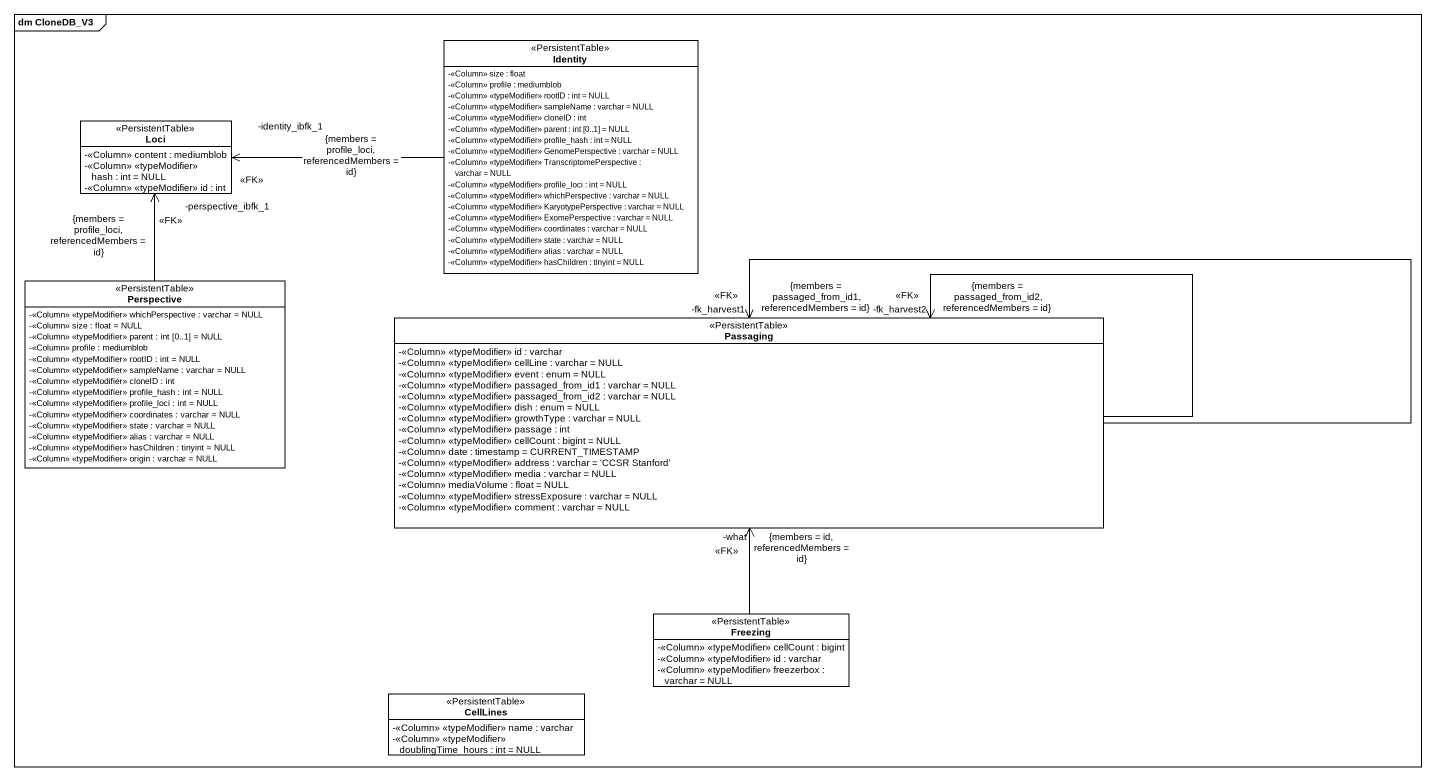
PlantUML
@startuml
mainframe dm CloneDB_V3
hide circle
hide empty members
skinparam classAttributeIconSize 0
class Identity <<PersistentTable>> {
  -<<Column>> size : float
  -<<Column>> profile : mediumblob
  -<<Column>> <<typeModifier>> rootID : int = NULL
  -<<Column>> <<typeModifier>> sampleName : varchar = NULL
  -<<Column>> <<typeModifier>> cloneID : int
  -<<Column>> <<typeModifier>> parent : int [0..1] = NULL
  -<<Column>> <<typeModifier>> profile_hash : int = NULL
  -<<Column>> <<typeModifier>> GenomePerspective : varchar = NULL
  -<<Column>> <<typeModifier>> TranscriptomePerspective : varchar = NULL
  -<<Column>> <<typeModifier>> profile_loci : int = NULL
  -<<Column>> <<typeModifier>> whichPerspective : varchar = NULL
  -<<Column>> <<typeModifier>> KaryotypePerspective : varchar = NULL
  -<<Column>> <<typeModifier>> ExomePerspective : varchar = NULL
  -<<Column>> <<typeModifier>> coordinates : varchar = NULL
  -<<Column>> <<typeModifier>> state : varchar = NULL
  -<<Column>> <<typeModifier>> alias : varchar = NULL
  -<<Column>> <<typeModifier>> hasChildren : tinyint = NULL
}
class Loci <<PersistentTable>> {
  -<<Column>> content : mediumblob
  -<<Column>> <<typeModifier>> hash : int = NULL
  -<<Column>> <<typeModifier>> id : int
}
class Perspective <<PersistentTable>> {
  -<<Column>> <<typeModifier>> whichPerspective : varchar = NULL
  -<<Column>> size : float = NULL
  -<<Column>> <<typeModifier>> parent : int [0..1] = NULL
  -<<Column>> profile : mediumblob
  -<<Column>> <<typeModifier>> rootID : int = NULL
  -<<Column>> <<typeModifier>> sampleName : varchar = NULL
  -<<Column>> <<typeModifier>> cloneID : int
  -<<Column>> <<typeModifier>> profile_hash : int = NULL
  -<<Column>> <<typeModifier>> profile_loci : int = NULL
  -<<Column>> <<typeModifier>> coordinates : varchar = NULL
  -<<Column>> <<typeModifier>> state : varchar = NULL
  -<<Column>> <<typeModifier>> alias : varchar = NULL
  -<<Column>> <<typeModifier>> hasChildren : tinyint = NULL
  -<<Column>> <<typeModifier>> origin : varchar = NULL
}
class Passaging <<PersistentTable>> {
  -<<Column>> <<typeModifier>> id : varchar
  -<<Column>> <<typeModifier>> cellLine : varchar = NULL
  -<<Column>> <<typeModifier>> event : enum = NULL
  -<<Column>> <<typeModifier>> passaged_from_id1 : varchar = NULL
  -<<Column>> <<typeModifier>> passaged_from_id2 : varchar = NULL
  -<<Column>> <<typeModifier>> dish : enum = NULL
  -<<Column>> <<typeModifier>> growthType : varchar = NULL
  -<<Column>> <<typeModifier>> passage : int
  -<<Column>> <<typeModifier>> cellCount : bigint = NULL
  -<<Column>> date : timestamp = CURRENT_TIMESTAMP
  -<<Column>> <<typeModifier>> address : varchar = 'CCSR Stanford'
  -<<Column>> <<typeModifier>> media : varchar = NULL
  -<<Column>> mediaVolume : float = NULL
  -<<Column>> <<typeModifier>> stressExposure : varchar = NULL
  -<<Column>> <<typeModifier>> comment : varchar = NULL
}
class Freezing <<PersistentTable>> {
  -<<Column>> <<typeModifier>> cellCount : bigint
  -<<Column>> <<typeModifier>> id : varchar
  -<<Column>> <<typeModifier>> freezerbox : varchar = NULL
}
class CellLines <<PersistentTable>> {
  -<<Column>> <<typeModifier>> name : varchar
  -<<Column>> <<typeModifier>> doublingTime_hours : int = NULL
}
Identity -left-> "-identity_ibfk_1\n<<FK>>\n{members = profile_loci, referencedMembers = id}" Loci
Perspective -up-> "-perspective_ibfk_1\n<<FK>>\n{members = profile_loci, referencedMembers = id}" Loci
Passaging --> "-fk_harvest2\n<<FK>>\n{members = passaged_from_id2, referencedMembers = id}" Passaging
Passaging --> "-fk_harvest1\n<<FK>>\n{members = passaged_from_id1, referencedMembers = id}" Passaging
Freezing -up-> "-what\n<<FK>>\n{members = id, referencedMembers = id}" Passaging
@enduml
